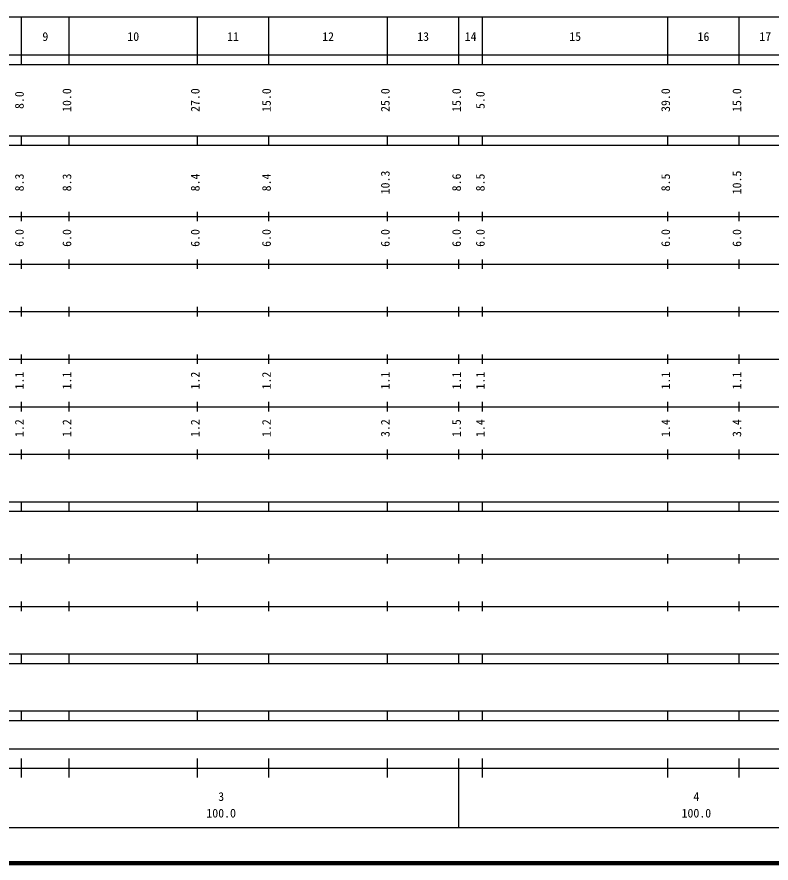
# Model space of a CAD drawing. Units: millimetres on the paper, enlarged 1000 times. Extents: x 40000 to 680000, y 20000 to 380000.
# Drawn here: x 275018 to 433728, y 20000 to 198000 of the extents above; entities that cross this region are included whole.
import ezdxf
from ezdxf.enums import TextEntityAlignment as Align

# ---------------------------------------------------------------- set-up
doc = ezdxf.new("R2010")
doc.units = ezdxf.units.MM
doc.header["$LTSCALE"] = 1000
doc.layers.add('M-TTL', color=2, linetype='Continuous', lineweight=140)
doc.layers.add('M-TTL-BAND', color=7, linetype='Continuous', lineweight=25)
doc.styles.add('ＭＳ ゴシック', font='')
doc.styles.get('ＭＳ ゴシック').set_extended_font_data('MS Gothic')

msp = doc.modelspace()

# ---------------------------------------------------------------- linework, layer by layer
at = {"layer": 'M-TTL'}
msp.add_line((40000, 20000), (680000, 20000), dxfattribs=at)
at = {"layer": 'M-TTL-BAND'}
for p, q in [((68000, 198000), (579000, 198000)), ((276000, 188000), (276000, 198000)), ((286000, 188000), (286000, 198000)), ((313000, 188000), (313000, 198000)), ((328000, 188000), (328000, 198000)), ((353000, 188000), (353000, 198000)), ((368000, 188000), (368000, 198000)), ((373000, 188000), (373000, 198000)), ((412000, 188000), (412000, 198000)), ((427000, 188000), (427000, 198000)), ((40000, 190000), (579000, 190000)), ((40000, 188000), (579000, 188000)), ((40000, 173000), (579000, 173000)), ((276000, 171000), (276000, 173000)), ((286000, 171000), (286000, 173000)), ((313000, 171000), (313000, 173000)), ((328000, 171000), (328000, 173000)), ((353000, 171000), (353000, 173000)), ((368000, 171000), (368000, 173000)), ((373000, 171000), (373000, 173000)), ((412000, 171000), (412000, 173000)), ((427000, 171000), (427000, 173000)), ((40000, 171000), (579000, 171000)), ((276000, 155000), (276000, 157000)), ((286000, 155000), (286000, 157000)), ((313000, 155000), (313000, 157000)), ((328000, 155000), (328000, 157000)), ((353000, 155000), (353000, 157000)), ((368000, 155000), (368000, 157000)), ((373000, 155000), (373000, 157000)), ((412000, 155000), (412000, 157000)), ((427000, 155000), (427000, 157000)), ((40000, 156000), (579000, 156000)), ((46000, 146000), (579000, 146000)), ((276000, 145000), (276000, 147000)), ((286000, 145000), (286000, 147000)), ((313000, 145000), (313000, 147000)), ((328000, 145000), (328000, 147000)), ((353000, 145000), (353000, 147000)), ((368000, 145000), (368000, 147000)), ((373000, 145000), (373000, 147000)), ((412000, 145000), (412000, 147000)), ((427000, 145000), (427000, 147000)), ((52000, 136000), (579000, 136000)), ((276000, 135000), (276000, 137000)), ((286000, 135000), (286000, 137000)), ((313000, 135000), (313000, 137000)), ((328000, 135000), (328000, 137000)), ((353000, 135000), (353000, 137000)), ((368000, 135000), (368000, 137000)), ((373000, 135000), (373000, 137000)), ((412000, 135000), (412000, 137000)), ((427000, 135000), (427000, 137000)), ((276000, 125000), (276000, 127000)), ((286000, 125000), (286000, 127000)), ((313000, 125000), (313000, 127000)), ((328000, 125000), (328000, 127000)), ((353000, 125000), (353000, 127000)), ((368000, 125000), (368000, 127000)), ((373000, 125000), (373000, 127000)), ((412000, 125000), (412000, 127000)), ((427000, 125000), (427000, 127000)), ((46000, 126000), (579000, 126000)), ((52000, 116000), (579000, 116000)), ((276000, 115000), (276000, 117000)), ((286000, 115000), (286000, 117000)), ((313000, 115000), (313000, 117000)), ((328000, 115000), (328000, 117000)), ((353000, 115000), (353000, 117000)), ((368000, 115000), (368000, 117000)), ((373000, 115000), (373000, 117000)), ((412000, 115000), (412000, 117000)), ((427000, 115000), (427000, 117000)), ((276000, 105000), (276000, 107000)), ((286000, 105000), (286000, 107000)), ((313000, 105000), (313000, 107000)), ((328000, 105000), (328000, 107000)), ((353000, 105000), (353000, 107000)), ((368000, 105000), (368000, 107000)), ((373000, 105000), (373000, 107000)), ((412000, 105000), (412000, 107000)), ((427000, 105000), (427000, 107000)), ((46000, 106000), (579000, 106000)), ((40000, 96000), (579000, 96000)), ((276000, 94000), (276000, 96000)), ((286000, 94000), (286000, 96000)), ((313000, 94000), (313000, 96000)), ((328000, 94000), (328000, 96000)), ((353000, 94000), (353000, 96000)), ((368000, 94000), (368000, 96000)), ((373000, 94000), (373000, 96000)), ((412000, 94000), (412000, 96000)), ((427000, 94000), (427000, 96000)), ((40000, 94000), (579000, 94000)), ((49000, 84000), (579000, 84000)), ((276000, 83000), (276000, 85000)), ((286000, 83000), (286000, 85000)), ((313000, 83000), (313000, 85000)), ((328000, 83000), (328000, 85000)), ((353000, 83000), (353000, 85000)), ((368000, 83000), (368000, 85000)), ((373000, 83000), (373000, 85000)), ((412000, 83000), (412000, 85000)), ((427000, 83000), (427000, 85000)), ((276000, 73000), (276000, 75000)), ((286000, 73000), (286000, 75000)), ((313000, 73000), (313000, 75000)), ((328000, 73000), (328000, 75000)), ((353000, 73000), (353000, 75000)), ((368000, 73000), (368000, 75000)), ((373000, 73000), (373000, 75000)), ((412000, 73000), (412000, 75000)), ((427000, 73000), (427000, 75000)), ((40000, 74000), (579000, 74000)), ((40000, 64000), (579000, 64000)), ((276000, 62000), (276000, 64000)), ((286000, 62000), (286000, 64000)), ((313000, 62000), (313000, 64000)), ((328000, 62000), (328000, 64000)), ((353000, 62000), (353000, 64000)), ((368000, 62000), (368000, 64000)), ((373000, 62000), (373000, 64000)), ((412000, 62000), (412000, 64000)), ((427000, 62000), (427000, 64000)), ((40000, 62000), (579000, 62000)), ((40000, 52000), (579000, 52000)), ((276000, 50000), (276000, 52000)), ((286000, 50000), (286000, 52000)), ((313000, 50000), (313000, 52000)), ((328000, 50000), (328000, 52000)), ((353000, 50000), (353000, 52000)), ((368000, 50000), (368000, 52000)), ((373000, 50000), (373000, 52000)), ((412000, 50000), (412000, 52000)), ((427000, 50000), (427000, 52000)), ((40000, 50000), (579000, 50000)), ((71000, 44000), (565000, 44000)), ((276000, 38000), (276000, 42000)), ((286000, 38000), (286000, 42000)), ((313000, 38000), (313000, 42000)), ((328000, 38000), (328000, 42000)), ((353000, 38000), (353000, 42000)), ((368000, 27500), (368000, 42000)), ((373000, 38000), (373000, 42000)), ((412000, 38000), (412000, 42000)), ((427000, 38000), (427000, 42000)), ((40000, 40000), (579000, 40000)), ((68000, 27500), (579000, 27500))]:
    msp.add_line(p, q, dxfattribs=at)

# ---------------------------------------------------------------- texts
at = {"layer": 'M-TTL-BAND', "style": 'ＭＳ ゴシック'}
for s, p in [('9', (281000, 192405)), ('10', (299500, 192405)), ('11', (320500, 192405)), ('12', (340500, 192405)), ('13', (360500, 192405)), ('14', (370500, 192405)), ('15', (392500, 192405)), ('16', (419500, 192405)), ('17', (432500, 192405)), ('3', (318000, 32523)), ('4', (418000, 32523)), ('100.0', (318000, 29033)), ('100.0', (418000, 29033))]:
    msp.add_text(s, height=1833, dxfattribs=at).set_placement(p, align=Align.BOTTOM_CENTER)
for s, p in [('8.0', (277000, 180500)), ('10.0', (287000, 180500)), ('27.0', (314000, 180500)), ('15.0', (329000, 180500)), ('25.0', (354000, 180500)), ('15.0', (369000, 180500)), ('5.0', (374000, 180500)), ('39.0', (413000, 180500)), ('15.0', (428000, 180500)), ('8.3', (277000, 163174)), ('8.3', (287000, 163174)), ('8.4', (314000, 163174)), ('8.4', (329000, 163174)), ('10.3', (354000, 163174)), ('8.6', (369000, 163174)), ('8.5', (374000, 163174)), ('8.5', (413000, 163174)), ('10.5', (428000, 163174)), ('6.0', (277000, 151500)), ('6.0', (287000, 151500)), ('6.0', (314000, 151500)), ('6.0', (329000, 151500)), ('6.0', (354000, 151500)), ('6.0', (369000, 151500)), ('6.0', (374000, 151500)), ('6.0', (413000, 151500)), ('6.0', (428000, 151500)), ('1.1', (277000, 121500)), ('1.1', (287000, 121500)), ('1.2', (314000, 121500)), ('1.2', (329000, 121500)), ('1.1', (354000, 121500)), ('1.1', (369000, 121500)), ('1.1', (374000, 121500)), ('1.1', (413000, 121500)), ('1.1', (428000, 121500)), ('1.2', (277000, 111500)), ('1.2', (287000, 111500)), ('1.2', (314000, 111500)), ('1.2', (329000, 111500)), ('3.2', (354000, 111500)), ('1.5', (369000, 111500)), ('1.4', (374000, 111500)), ('1.4', (413000, 111500)), ('3.4', (428000, 111500))]:
    msp.add_text(s, height=1833, rotation=90, dxfattribs=at).set_placement(p, align=Align.BOTTOM_CENTER)

doc.saveas('drawing.dxf')
